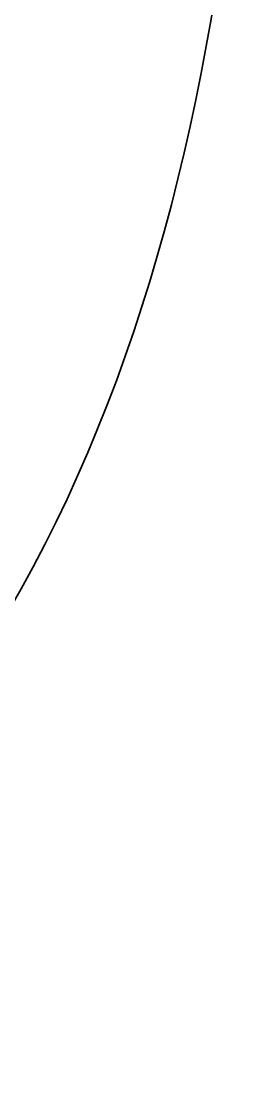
# Model space of a CAD drawing. Header units: centimetres. Extents: x -13.7 to 13.2, y -13.1 to 13.8.
# Drawn here: x -4.902 to -4.456, y -6.374 to -4.229 of the extents above; entities that cross this region are included whole.
import ezdxf

# ---------------------------------------------------------------- set-up
doc = ezdxf.new("R2010")
doc.units = ezdxf.units.CM
doc.header["$MEASUREMENT"] = 0
doc.layers.add('Layer 1', color=7, linetype='Continuous')

msp = doc.modelspace()

# ---------------------------------------------------------------- linework, layer by layer
at = {"layer": 'Layer 1', "color": 250, "lineweight": 35}
for points, knots in [([(-0.24145, 13.83027), (-7.6799, 13.82688), (-13.70893, 7.79605), (-13.70893, 0.35686), (-13.70893, 0.35686), (-13.70893, -7.08436), (-7.67661, -13.11673), (-0.23533, -13.11673), (-0.23533, -13.11673), (7.20381, -13.11673), (13.23483, -7.08765), (13.23812, 0.35079)], [0, 0, 0, 0, 0.25, 0.25, 0.25, 0.25, 0.5, 0.5, 0.5, 0.5, 1, 1, 1, 1]), ([(-4.51566, -4.17045), (-4.69956, -5.32864), (-5.27669, -6.28721), (-6.51554, -6.47803), (-6.51554, -6.47803), (-6.71611, -6.50888), (-6.91936, -6.5031), (-7.12148, -6.49713), (-7.12148, -6.49713), (-7.1671, -4.95084), (-6.2878, -4.12886), (-4.79485, -3.89127), (-4.79485, -3.89127), (-4.55885, -2.98251), (-4.28414, -2.36209), (-3.46261, -1.83472), (-3.46261, -1.83472), (-3.30199, -1.73162), (-3.12749, -1.67515), (-2.94404, -1.62708)], [0, 0, 0, 0, 0.1666667, 0.1666667, 0.1666667, 0.1666667, 0.3333333, 0.3333333, 0.3333333, 0.3333333, 0.5, 0.5, 0.5, 0.5, 0.6666667, 0.6666667, 0.6666667, 0.6666667, 1, 1, 1, 1]), ([(-4.51566, -4.17045), (-4.69956, -5.32864), (-5.27669, -6.28721), (-6.51554, -6.47803), (-6.51554, -6.47803), (-6.71611, -6.50888), (-6.91936, -6.5031), (-7.12148, -6.49713), (-7.12148, -6.49713), (-7.1671, -4.95084), (-6.2878, -4.12886), (-4.79485, -3.89127), (-4.79485, -3.89127), (-4.55885, -2.98251), (-4.28414, -2.36209), (-3.46261, -1.83472), (-3.46261, -1.83472), (-3.30199, -1.73162), (-3.12749, -1.67515), (-2.94404, -1.62708)], [0, 0, 0, 0, 0.1666667, 0.1666667, 0.1666667, 0.1666667, 0.3333333, 0.3333333, 0.3333333, 0.3333333, 0.5, 0.5, 0.5, 0.5, 0.6666667, 0.6666667, 0.6666667, 0.6666667, 1, 1, 1, 1])]:
    msp.add_open_spline(points, degree=3, knots=knots, dxfattribs=at)

doc.saveas('drawing.dxf')
